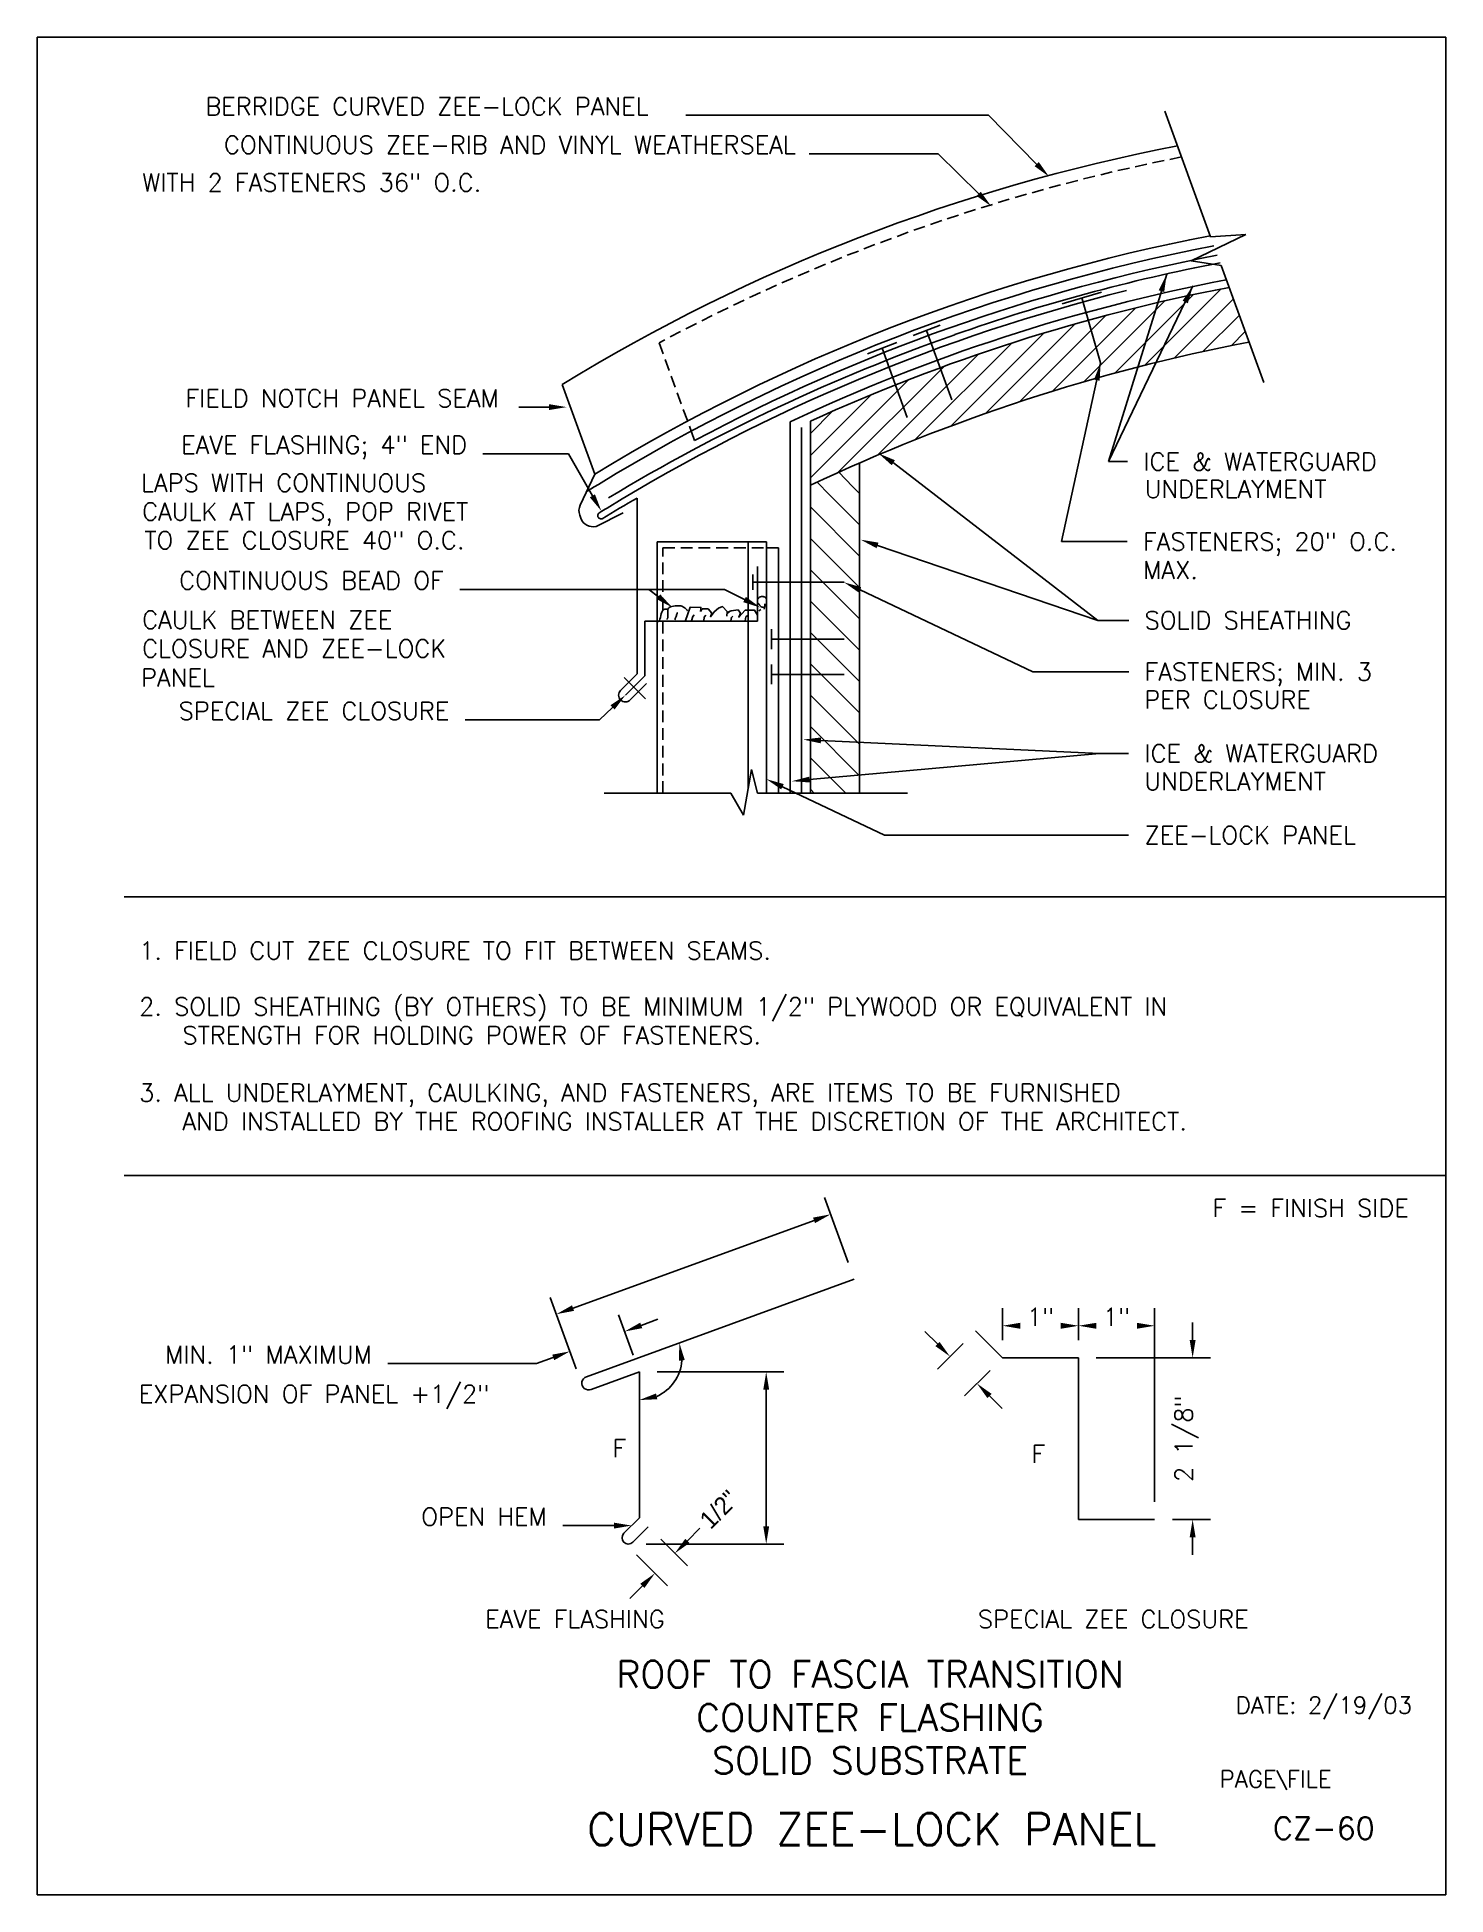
# Model space of a CAD drawing. Extents: x 0 to 25.8, y 0 to 34.
import ezdxf
from ezdxf.enums import TextEntityAlignment as Align

# ---------------------------------------------------------------- set-up
doc = ezdxf.new("R2010")
doc.units = 0
doc.header["$LTSCALE"] = 0.433323
doc.header["$MEASUREMENT"] = 0
doc.linetypes.add('HIDDENX2', pattern=[0.75, 0.5, -0.25])
doc.layers.get('0').update_dxf_attribs({"linetype": 'CONTINUOUS'})
for name, color, linetype in [('BORDER', 7, 'CONTINUOUS'), ('CMP-FLSH', 7, 'CONTINUOUS'), ('DIM-TXT', 7, 'CONTINUOUS'), ('STRCTR', 7, 'CONTINUOUS')]:
    doc.layers.add(name, color=color, linetype=linetype)
doc.styles.add('ROMANS', font='romans', dxfattribs={"height": 0.325})
doc.dimstyles.new('REG', dxfattribs={"dimscale": 0, "dimtxt": 0.325, "dimasz": 0.325, "dimexe": 0.585, "dimexo": 0.2031, "dimgap": 0.2925, "dimtad": 0, "dimdec": 4, "dimlfac": -0.0625, "dimzin": 0, "dimtxsty": 'ROMANS', "dimcen": 0.2925, "dimclrd": 3, "dimclre": 3, "dimclrt": 3, "dimazin": 3, "dimtfac": 1, "dimtdec": 4, "dimtofl": 0, "dimtmove": 0, "dimatfit": 3, "dimtolj": 1, "dimtzin": 0})

# ---------------------------------------------------------------- blocks, each defined once
blk = doc.blocks.new('*X1')
at = {"color": 0, "linetype": 'CONTINUOUS'}
for p, q in [((10.615, 45.114), (10.066, 45.663)), ((10.615, 45.689), (10.487, 45.816)), ((10.615, 44.54), (9.715, 45.44)), ((10.615, 43.965), (9.715, 44.865)), ((10.615, 43.391), (9.715, 44.291)), ((10.615, 42.816), (9.715, 43.716)), ((10.615, 42.242), (9.715, 43.142)), ((10.615, 41.667), (9.715, 42.567)), ((10.615, 41.093), (9.715, 41.993)), ((10.615, 40.518), (9.715, 41.418)), ((10.36, 40.198), (9.715, 40.844)), ((9.785, 40.198), (9.715, 40.269))]:
    blk.add_line(p, q, dxfattribs=at)

msp = doc.modelspace()

# ---------------------------------------------------------------- hatches: boundary and pattern name
at = {"layer": 'DIM-TXT', "linetype": 'CONTINUOUS'}
h = msp.add_hatch(dxfattribs=at)
h.set_pattern_fill('ANSI31', color=4, scale=2.3, style=0)
h.paths.add_polyline_path([(20.393, 28.042), (20.912, 29.253, 0.052699), (14.166, 26.993), (14.166, 25.82, -0.048956)])
h.paths.add_polyline_path([(21.833, 29.444, 0.006947), (20.912, 29.253), (20.393, 28.042, -0.013654), (22.198, 28.441)])

# ---------------------------------------------------------------- linework, layer by layer
at = {"color": 5, "linetype": 'CONTINUOUS'}
for p, q in [((0, 0), (0, 34.028)), ((0, 34.028), (25.805, 34.028)), ((25.805, 34.028), (25.805, 0)), ((25.805, 0), (0, 0))]:
    msp.add_line(p, q, dxfattribs=at)
at = {"layer": 'BORDER', "color": 5, "linetype": 'CONTINUOUS'}
for p, q in [((1.595, 18.278), (25.805, 18.278)), ((1.595, 13.177), (25.805, 13.177))]:
    msp.add_line(p, q, dxfattribs=at)
at = {"layer": 'CMP-FLSH', "color": 6, "linetype": 'CONTINUOUS'}
for p, q in [((19.495, 29.354), (18.775, 29.145)), ((19.135, 29.25), (19.481, 28.062)), ((13.793, 26.982), (13.793, 20.18)), ((14.003, 26.876), (14.003, 20.18)), ((13.108, 23.902), (13.108, 24.183)), ((13.108, 24.042), (14.781, 24.042)), ((12.185, 23.557), (12.153, 23.507)), ((12.155, 23.55), (12.153, 23.507)), ((12.639, 23.506), (12.636, 23.424)), ((12.674, 23.503), (12.639, 23.471)), ((13.222, 23.521), (13.257, 23.541)), ((13.454, 22.819), (13.454, 23.182)), ((13.454, 23.001), (14.781, 23.001)), ((13.454, 22.174), (13.454, 22.537)), ((10.751, 22.301), (11.146, 21.906)), ((13.454, 22.356), (14.781, 22.356))]:
    msp.add_line(p, q, dxfattribs=at)
at = {"layer": 'CMP-FLSH', "color": 9, "linetype": 'HIDDENX2'}
for p, q in [((11.392, 28.429), (11.991, 26.782)), ((11.464, 24.673), (13.359, 24.673)), ((11.464, 23.54), (11.464, 24.673)), ((11.464, 20.18), (11.464, 23.329))]:
    msp.add_line(p, q, dxfattribs=at)
at = {"layer": 'CMP-FLSH', "color": 1, "linetype": 'CONTINUOUS'}
for p, q in [((9.617, 27.665), (10.216, 26.02)), ((11.991, 26.782), (12.043, 26.639)), ((9.947, 25.454), (10.216, 26.02)), ((10.989, 25.585), (10.989, 22.364)), ((9.96, 25.216), (9.939, 25.272)), ((10.239, 25.066), (10.736, 25.315)), ((13.359, 24.786), (11.359, 24.786)), ((11.359, 20.18), (11.359, 24.786)), ((13.027, 20.271), (13.027, 24.786)), ((13.359, 20.18), (13.359, 24.786)), ((13.583, 24.673), (13.359, 24.673)), ((13.583, 20.18), (13.583, 24.673)), ((13.195, 24.329), (13.195, 23.329)), ((11.129, 23.329), (11.129, 22.329)), ((13.195, 23.329), (11.129, 23.329)), ((10.989, 22.364), (10.688, 22.063)), ((11.129, 22.329), (10.776, 21.975)), ((11.165, 22.188), (10.864, 21.887)), ((10.061, 9.491), (14.969, 11.277)), ((17.192, 10.329), (17.684, 9.836)), ((10.146, 9.256), (11.031, 9.578)), ((11.031, 9.578), (11.031, 6.905)), ((17.684, 9.836), (19.077, 9.836)), ((19.077, 9.836), (19.077, 6.876)), ((11.031, 6.905), (10.748, 6.622)), ((19.077, 6.876), (20.47, 6.876)), ((10.91, 6.46), (11.193, 6.742))]:
    msp.add_line(p, q, dxfattribs=at)
at = {"layer": 'CMP-FLSH', "color": 6, "linetype": 'CONTINUOUS'}
for points in [[(11.557, 23.548, 0), (11.549, 23.55, 0), (11.539, 23.552, 0), (11.529, 23.552, 0), (11.517, 23.552, 0), (11.505, 23.551, 0), (11.494, 23.549, 0), (11.484, 23.546, 0), (11.474, 23.542, 0), (11.467, 23.538, 0), (11.453, 23.522, 0), (11.442, 23.496, 0), (11.433, 23.465, 0), (11.425, 23.432, 0), (11.417, 23.398, 0), (11.409, 23.367, 0), (11.398, 23.343, 0), (11.385, 23.327, 0), (11.367, 23.323, 0)], [(11.914, 23.522, 0), (11.906, 23.533, 0), (11.895, 23.545, 0), (11.882, 23.557, 0), (11.868, 23.568, 0), (11.853, 23.579, 0), (11.837, 23.589, 0), (11.822, 23.597, 0), (11.807, 23.604, 0), (11.794, 23.608, 0), (11.773, 23.611, 0), (11.747, 23.613, 0), (11.718, 23.612, 0), (11.687, 23.61, 0), (11.657, 23.606, 0), (11.628, 23.599, 0), (11.602, 23.591, 0), (11.58, 23.579, 0), (11.564, 23.566, 0), (11.557, 23.555, 0), (11.554, 23.541, 0), (11.552, 23.525, 0), (11.552, 23.507, 0), (11.553, 23.488, 0), (11.555, 23.47, 0), (11.556, 23.452, 0), (11.556, 23.436, 0), (11.554, 23.423, 0), (11.553, 23.417, 0), (11.552, 23.41, 0), (11.551, 23.402, 0), (11.55, 23.394, 0), (11.548, 23.386, 0), (11.545, 23.379, 0), (11.542, 23.373, 0), (11.539, 23.369, 0), (11.534, 23.367, 0)], [(11.681, 23.356, 0), (11.685, 23.366, 0), (11.689, 23.378, 0), (11.694, 23.391, 0), (11.699, 23.404, 0), (11.704, 23.418, 0), (11.709, 23.432, 0), (11.713, 23.445, 0), (11.718, 23.457, 0), (11.721, 23.467, 0), (11.722, 23.469, 0), (11.723, 23.471, 0), (11.724, 23.474, 0), (11.725, 23.476, 0), (11.726, 23.479, 0), (11.727, 23.482, 0), (11.727, 23.483, 0), (11.728, 23.485, 0), (11.728, 23.485, 0)], [(12.155, 23.55, 0), (12.158, 23.582, 0), (11.964, 23.589, 0), (11.869, 23.327, 0)], [(12.639, 23.506, 0), (12.556, 23.596, 0), (12.481, 23.571, 0), (12.402, 23.504, 0), (12.336, 23.412, 0), (12.36, 23.477, 0), (12.29, 23.555, 0), (12.185, 23.557, 0)], [(13.195, 23.438, 0), (13.142, 23.531, 0), (12.968, 23.531, 0), (12.856, 23.402, 0), (12.883, 23.477, 0), (12.839, 23.536, 0), (12.712, 23.518, 0), (12.664, 23.502, 0)], [(13.196, 23.667, 0), (13.199, 23.664, 0), (13.202, 23.662, 0), (13.205, 23.659, 0), (13.209, 23.655, 0), (13.213, 23.652, 0), (13.216, 23.649, 0), (13.219, 23.645, 0), (13.222, 23.642, 0), (13.225, 23.64, 0), (13.229, 23.636, 0), (13.233, 23.63, 0), (13.237, 23.625, 0), (13.241, 23.619, 0), (13.246, 23.612, 0), (13.25, 23.607, 0), (13.255, 23.601, 0), (13.259, 23.597, 0), (13.264, 23.593, 0), (13.267, 23.592, 0), (13.271, 23.59, 0), (13.276, 23.588, 0), (13.281, 23.586, 0), (13.286, 23.585, 0), (13.291, 23.584, 0), (13.296, 23.584, 0), (13.301, 23.583, 0), (13.305, 23.584, 0), (13.308, 23.585, 0), (13.311, 23.587, 0), (13.315, 23.589, 0), (13.319, 23.591, 0), (13.322, 23.594, 0), (13.326, 23.597, 0), (13.329, 23.6, 0), (13.332, 23.603, 0), (13.335, 23.605, 0), (13.338, 23.609, 0), (13.342, 23.613, 0), (13.346, 23.619, 0), (13.351, 23.624, 0), (13.355, 23.63, 0), (13.359, 23.635, 0), (13.362, 23.639, 0), (13.364, 23.642, 0), (13.365, 23.643, 0)], [(13.204, 23.734, 0), (13.205, 23.738, 0), (13.208, 23.743, 0), (13.211, 23.747, 0), (13.215, 23.752, 0), (13.218, 23.757, 0), (13.222, 23.762, 0), (13.226, 23.766, 0), (13.23, 23.769, 0), (13.234, 23.772, 0), (13.238, 23.773, 0), (13.243, 23.775, 0), (13.248, 23.777, 0), (13.254, 23.778, 0), (13.26, 23.779, 0), (13.266, 23.78, 0), (13.272, 23.78, 0), (13.277, 23.781, 0), (13.282, 23.781, 0), (13.284, 23.781, 0), (13.286, 23.781, 0), (13.289, 23.781, 0), (13.291, 23.781, 0), (13.294, 23.78, 0), (13.297, 23.78, 0), (13.299, 23.78, 0), (13.301, 23.779, 0), (13.303, 23.779, 0), (13.307, 23.778, 0), (13.31, 23.777, 0), (13.315, 23.776, 0), (13.319, 23.774, 0), (13.323, 23.773, 0), (13.327, 23.771, 0), (13.331, 23.77, 0), (13.335, 23.768, 0), (13.338, 23.766, 0), (13.339, 23.764, 0), (13.341, 23.762, 0), (13.344, 23.759, 0), (13.346, 23.756, 0), (13.348, 23.752, 0), (13.349, 23.749, 0), (13.351, 23.747, 0), (13.352, 23.745, 0), (13.352, 23.745, 0)], [(13.329, 23.601, 0), (13.328, 23.596, 0), (13.326, 23.59, 0), (13.325, 23.583, 0), (13.323, 23.575, 0), (13.321, 23.568, 0), (13.319, 23.562, 0), (13.318, 23.557, 0), (13.317, 23.553, 0), (13.316, 23.552, 0)], [(13.328, 23.645, 0), (13.328, 23.641, 0), (13.329, 23.636, 0), (13.329, 23.631, 0), (13.329, 23.626, 0), (13.329, 23.62, 0), (13.329, 23.615, 0), (13.329, 23.61, 0), (13.329, 23.605, 0), (13.329, 23.601, 0)], [(13.365, 23.643, 0), (13.365, 23.643, 0), (13.365, 23.643, 0), (13.365, 23.643, 0), (13.365, 23.643, 0), (13.365, 23.643, 0), (13.365, 23.643, 0), (13.365, 23.643, 0), (13.365, 23.643, 0), (13.365, 23.643, 0)], [(11.987, 23.338, 0), (12.011, 23.417, 0), (12.036, 23.448, 0)], [(12.214, 23.339, 0), (12.219, 23.403, 0), (12.247, 23.442, 0)], [(12.708, 23.335, 0), (12.717, 23.398, 0), (12.745, 23.424, 0)], [(12.967, 23.334, 0), (12.984, 23.407, 0), (13.024, 23.441, 0)]]:
    msp.add_polyline3d(points, dxfattribs=at)
at = {"layer": 'CMP-FLSH', "color": 1, "linetype": 'CONTINUOUS'}
for centre, radius, start, end in [((10.163, 25.354), 0.238, 154.2509, 199.9993), ((10.183, 25.297), 0.238, 200.0001, 283.4719), ((10.331, 25.265), 0.062, 109.9998, 290.0007), ((10.776, 21.975), 0.124, 135, 315), ((10.103, 9.373), 0.125, 110, 290), ((10.829, 6.541), 0.115, 135, 315)]:
    msp.add_arc(centre, radius, start, end, dxfattribs=at)
at = {"layer": 'DIM-TXT', "color": 3, "linetype": 'CONTINUOUS'}
for p, q in [((17.425, 32.596), (11.88, 32.596)), ((18.309, 31.702), (17.425, 32.596)), ((16.506, 31.893), (14.144, 31.893)), ((17.248, 31.157), (16.506, 31.893)), ((9.376, 27.251), (8.826, 27.251)), ((9.734, 26.398), (8.167, 26.398)), ((10.171, 25.627), (9.734, 26.398)), ((15.684, 26.232), (19.431, 23.345)), ((19.628, 26.253), (19.973, 26.253)), ((15.395, 24.718), (19.431, 23.345)), ((18.766, 24.788), (19.966, 24.788)), ((12.594, 23.912), (7.74, 23.912)), ((11.38, 23.777), (11.204, 23.912)), ((12.958, 23.726), (12.594, 23.912)), ((15.074, 23.903), (18.238, 22.403)), ((19.431, 23.345), (19.995, 23.345)), ((18.238, 22.403), (19.995, 22.403)), ((10.303, 21.523), (7.843, 21.523)), ((10.541, 21.751), (10.303, 21.523)), ((14.357, 21.146), (19.462, 20.907)), ((14.148, 20.429), (19.462, 20.907)), ((19.462, 20.907), (19.993, 20.907)), ((13.653, 20.298), (15.523, 19.411)), ((15.523, 19.411), (19.993, 19.411)), ((14.858, 11.583), (14.425, 12.771)), ((14.231, 12.354), (9.816, 10.747)), ((9.875, 9.636), (9.4, 10.942)), ((10.919, 9.883), (10.649, 10.625)), ((17.684, 10.161), (17.684, 10.749)), ((19.077, 10.161), (19.077, 10.749)), ((20.47, 7.201), (20.47, 10.749)), ((11.066, 10.431), (11.371, 10.542)), ((16.493, 10.09), (16.263, 10.319)), ((21.167, 10.161), (21.167, 10.486)), ((16.962, 10.099), (16.493, 9.63)), ((9.148, 9.732), (6.426, 9.732)), ((9.453, 9.844), (9.148, 9.732)), ((11.356, 9.578), (13.68, 9.578)), ((17.455, 9.607), (16.986, 9.138)), ((19.402, 9.836), (21.492, 9.836)), ((13.355, 6.751), (13.355, 9.253)), ((17.445, 9.138), (17.675, 8.908)), ((20.795, 6.876), (21.492, 6.876)), ((10.564, 6.764), (9.628, 6.764)), ((11.423, 6.513), (11.911, 6.025)), ((11.911, 6.484), (12.141, 6.714)), ((21.167, 6.551), (21.167, 6.226)), ((10.977, 6.23), (11.547, 5.661)), ((11.154, 6.426), (13.68, 6.426)), ((11.087, 5.661), (10.857, 5.431))]:
    msp.add_line(p, q, dxfattribs=at)
at = {"layer": 'DIM-TXT', "color": 6, "linetype": 'CONTINUOUS'}
for p, q in [((16.046, 28.562), (16.541, 28.751)), ((16.293, 28.656), (16.753, 27.383)), ((15.213, 28.229), (15.747, 28.434)), ((15.48, 28.331), (15.94, 27.058))]:
    msp.add_line(p, q, dxfattribs=at)
at = {"layer": 'DIM-TXT', "color": 4, "linetype": 'CONTINUOUS'}
for p, q in [((14.517, 25.645), (14.287, 25.876)), ((14.938, 25.798), (14.687, 26.06))]:
    msp.add_line(p, q, dxfattribs=at)
at = {"layer": 'DIM-TXT', "color": 1, "linetype": 'CONTINUOUS'}
for centre, radius, start, end in [((27.291, -1.202), 33.848, 100.9009, 121.4767), ((27.889, -2.847), 33.848, 100.9009, 121.4767), ((27.957, -3.031), 33.848, 100.9009, 121.4767), ((28.019, -3.202), 33.848, 100.9009, 118.1627), ((28.114, -3.465), 33.848, 103.9529, 121.4767), ((28.326, -4.468), 35.269, 120.7695, 121.1798), ((28.32, -4.288), 34.536, 120.1205, 121.3483), ((28.277, -4.172), 34.536, 121.095, 121.3483)]:
    msp.add_arc(centre, radius, start, end, dxfattribs=at)
at = {"layer": 'DIM-TXT', "color": 9, "linetype": 'HIDDENX2'}
msp.add_arc((27.526, -1.782), 34.249, 101.046, 118.1041, dxfattribs=at)
at = {"layer": 'DIM-TXT', "color": 6, "linetype": 'CONTINUOUS'}
for centre, radius, start, end in [((28.071, -3.342), 33.848, 100.9009, 109.4304), ((28.183, -3.654), 33.848, 100.9009, 115.1602), ((28.277, -4), 34.536, 109.3907, 121.0456)]:
    msp.add_arc(centre, radius, start, end, dxfattribs=at)
at = {"layer": 'DIM-TXT', "color": 4, "linetype": 'CONTINUOUS'}
for centre, end in [((28.234, -3.793), 114.5594), ((28.599, -4.796), 115.2409)]:
    msp.add_arc(centre, 33.848, 100.9009, end, dxfattribs=at)
at = {"layer": 'DIM-TXT', "color": 3, "linetype": 'CONTINUOUS'}
msp.add_arc((11.031, 9.844), 0.781, 294.0246, 355.9754, dxfattribs=at)
for points in [[(18.348, 31.74), (18.271, 31.664), (18.538, 31.471)], [(17.286, 31.195), (17.21, 31.118), (17.479, 30.928)], [(9.376, 27.305), (9.376, 27.197), (9.701, 27.251)], [(15.655, 26.186), (15.713, 26.278), (15.409, 26.405)], [(10.218, 25.654), (10.124, 25.599), (10.336, 25.347)], [(15.377, 24.666), (15.412, 24.769), (15.087, 24.822)], [(11.413, 23.82), (11.347, 23.734), (11.638, 23.579)], [(15.051, 23.854), (15.097, 23.952), (14.781, 24.042)], [(12.983, 23.775), (12.934, 23.678), (13.248, 23.579)], [(10.578, 21.712), (10.503, 21.79), (10.776, 21.975)], [(14.355, 21.092), (14.36, 21.2), (14.033, 21.161)], [(13.63, 20.249), (13.676, 20.346), (13.359, 20.437)], [(14.153, 20.375), (14.144, 20.482), (13.825, 20.399)], [(14.213, 12.405), (14.25, 12.304), (14.537, 12.466)], [(9.798, 10.798), (9.835, 10.697), (9.511, 10.636)], [(11.047, 10.481), (11.084, 10.38), (10.761, 10.319)], [(18.009, 10.478), (18.009, 10.369), (17.684, 10.424)], [(18.752, 10.478), (18.752, 10.369), (19.077, 10.424)], [(19.402, 10.478), (19.402, 10.369), (19.077, 10.424)], [(20.145, 10.478), (20.145, 10.369), (20.47, 10.424)], [(9.435, 9.895), (9.472, 9.793), (9.759, 9.955)], [(11.756, 9.781), (11.863, 9.797), (11.764, 10.111)], [(16.531, 10.128), (16.455, 10.051), (16.723, 9.86)], [(21.113, 10.161), (21.221, 10.161), (21.167, 9.836)], [(13.301, 9.253), (13.409, 9.253), (13.355, 9.578)], [(17.484, 9.176), (17.407, 9.099), (17.215, 9.367)], [(11.36, 9.078), (11.337, 9.184), (11.031, 9.063)], [(10.564, 6.818), (10.564, 6.709), (10.889, 6.764)], [(21.113, 6.551), (21.221, 6.551), (21.167, 6.876)], [(11.873, 6.523), (11.949, 6.446), (11.681, 6.255)], [(13.301, 6.751), (13.409, 6.751), (13.355, 6.426)], [(11.049, 5.699), (11.125, 5.622), (11.317, 5.89)]]:
    msp.add_solid(points, dxfattribs=at)
at = {"layer": 'STRCTR', "color": 2, "linetype": 'CONTINUOUS'}
for p, q in [((20.658, 32.671), (21.496, 30.37)), ((22.143, 30.414), (21.141, 29.93)), ((21.496, 30.37), (22.143, 30.414)), ((21.141, 29.93), (21.687, 29.844)), ((21.687, 29.844), (22.468, 27.699)), ((12.938, 19.779), (13.088, 20.612)), ((13.088, 20.612), (13.198, 20.18)), ((12.708, 20.18), (10.384, 20.18)), ((12.708, 20.18), (12.938, 19.779)), ((13.198, 20.18), (15.944, 20.18))]:
    msp.add_line(p, q, dxfattribs=at)
at = {"layer": 'STRCTR', "color": 4, "linetype": 'CONTINUOUS'}
for p, q in [((14.166, 26.993), (14.166, 20.18)), ((15.066, 20.18), (15.066, 26.228))]:
    msp.add_line(p, q, dxfattribs=at)

# ---------------------------------------------------------------- block references
msp.add_blockref('*X1', (4.451, -20.018), dxfattribs=at)

# ---------------------------------------------------------------- texts
at = {"layer": 'BORDER', "color": 3, "linetype": 'CONTINUOUS', "style": 'ROMANS'}
for s, p in [('ROOF TO FASCIA TRANSITION', (15.258, 3.796)), ('COUNTER FLASHING', (15.258, 3.007)), ('SOLID SUBSTRATE', (15.258, 2.217))]:
    msp.add_text(s, height=0.4875, dxfattribs=at).set_placement(p, align=Align.CENTER)
msp.add_text('DATE: 2/19/03', height=0.30907, dxfattribs=at).set_placement((23.571, 3.453), align=Align.MIDDLE)
msp.add_text('PAGE\\FILE', height=0.3091, dxfattribs=at).set_placement((21.661, 1.966))
at = {"layer": 'BORDER', "color": 5, "style": 'ROMANS'}
msp.add_text('CURVED ZEE-LOCK PANEL', height=0.58515, dxfattribs=at).set_placement((15.292, 1.202), align=Align.MIDDLE)
at = {"layer": 'BORDER', "color": 2, "linetype": 'CONTINUOUS', "style": 'ROMANS'}
msp.add_text('CZ-60', height=0.4062, dxfattribs=at).set_placement((23.571, 1.219), align=Align.MIDDLE)
at = {"layer": 'DIM-TXT', "color": 3, "linetype": 'CONTINUOUS', "style": 'ROMANS'}
for s, p in [('BERRIDGE CURVED ZEE-LOCK PANEL', (11.201, 32.596)), ('CONTINUOUS ZEE-RIB AND VINYL WEATHERSEAL', (13.898, 31.893)), ('FIELD NOTCH PANEL SEAM', (8.457, 27.251)), ('EAVE FLASHING; 4" END', (7.875, 26.398)), ('CONTINUOUS BEAD OF', (7.448, 23.912)), ('SPECIAL ZEE CLOSURE', (7.551, 21.523)), ('MIN. 1" MAXIMUM', (6.133, 9.732)), ('OPEN HEM', (9.335, 6.764))]:
    msp.add_text(s, height=0.325, dxfattribs=at).set_placement(p, align=Align.RIGHT)
for s, p in [('WITH 2 FASTENERS 36" O.C. ', (1.924, 31.202)), ('ICE & WATERGUARD', (20.266, 26.091)), ('LAPS WITH CONTINUOUS', (1.903, 25.701)), ('UNDERLAYMENT', (20.29, 25.588)), ('CAULK AT LAPS, POP RIVET', (1.923, 25.175)), ('TO ZEE CLOSURE 40" O.C.', (1.964, 24.65)), ('FASTENERS; 20" O.C.', (20.258, 24.626)), ('MAX.', (20.26, 24.104)), ('CAULK BETWEEN ZEE', (1.923, 23.192)), ('SOLID SHEATHING', (20.287, 23.183)), ('CLOSURE AND ZEE-LOCK', (1.923, 22.667)), ('PANEL', (1.903, 22.134)), ('FASTENERS; MIN. 3', (20.287, 22.241)), ('PER CLOSURE', (20.281, 21.731)), ('ICE & WATERGUARD', (20.286, 20.745)), ('UNDERLAYMENT', (20.281, 20.235)), ('ZEE-LOCK PANEL', (20.286, 19.248)), ('1. FIELD CUT ZEE CLOSURE TO FIT BETWEEN SEAMS.', (1.868, 17.134)), ('2. SOLID SHEATHING (BY OTHERS) TO BE MINIMUM 1/2" PLYWOOD OR EQUIVALENT IN', (1.868, 16.109)), ('STRENGTH FOR HOLDING POWER OF FASTENERS.', (2.662, 15.583)), ('3. ALL UNDERLAYMENT, CAULKING, AND FASTENERS, ARE ITEMS TO BE FURNISHED', (1.868, 14.531)), ('AND INSTALLED BY THE ROOFING INSTALLER AT THE DISCRETION OF THE ARCHITECT.', (2.662, 14.005)), ('EXPANSION OF PANEL +1/2"', (1.863, 9.012)), ('F', (10.541, 8.015)), ('F', (18.216, 7.912))]:
    msp.add_text(s, height=0.325, dxfattribs=at).set_placement(p)
for s, p in [('F = FINISH SIDE', (23.329, 12.418)), ('1"', (18.381, 10.424)), ('1"', (19.774, 10.424))]:
    msp.add_text(s, height=0.325, dxfattribs=at).set_placement(p, align=Align.CENTER)
msp.add_text('2 1/8"', height=0.325, rotation=90, dxfattribs=at).set_placement((21.167, 8.356), align=Align.CENTER)
at = {"layer": 'DIM-TXT', "color": 3, "linetype": 'CONTINUOUS'}
msp.add_text('1/2"', height=0.325, rotation=45, dxfattribs=at).set_placement((12.334, 6.677))
at = {"layer": 'DIM-TXT', "color": 4, "linetype": 'CONTINUOUS', "style": 'ROMANS'}
for s, p in [('EAVE FLASHING', (9.852, 4.888)), ('SPECIAL ZEE CLOSURE', (19.712, 4.888))]:
    msp.add_text(s, height=0.325, dxfattribs=at).set_placement(p, align=Align.CENTER)

# ---------------------------------------------------------------- leaders
at = {"layer": 'DIM-TXT', "color": 3, "linetype": 'CONTINUOUS'}
for points in [[(20.691, 29.686), (19.628, 26.253)], [(21.172, 29.47), (19.628, 26.253)], [(19.481, 28.062), (18.766, 24.788)]]:
    msp.add_leader(points, dimstyle='REG', override={"dimscale": 1, "dimexe": 0.325, "dimexo": 0.325, "dimgap": 0.325, "dimcen": 0.325, "dimtix": 1}, dxfattribs=at)

doc.saveas('drawing.dxf')
